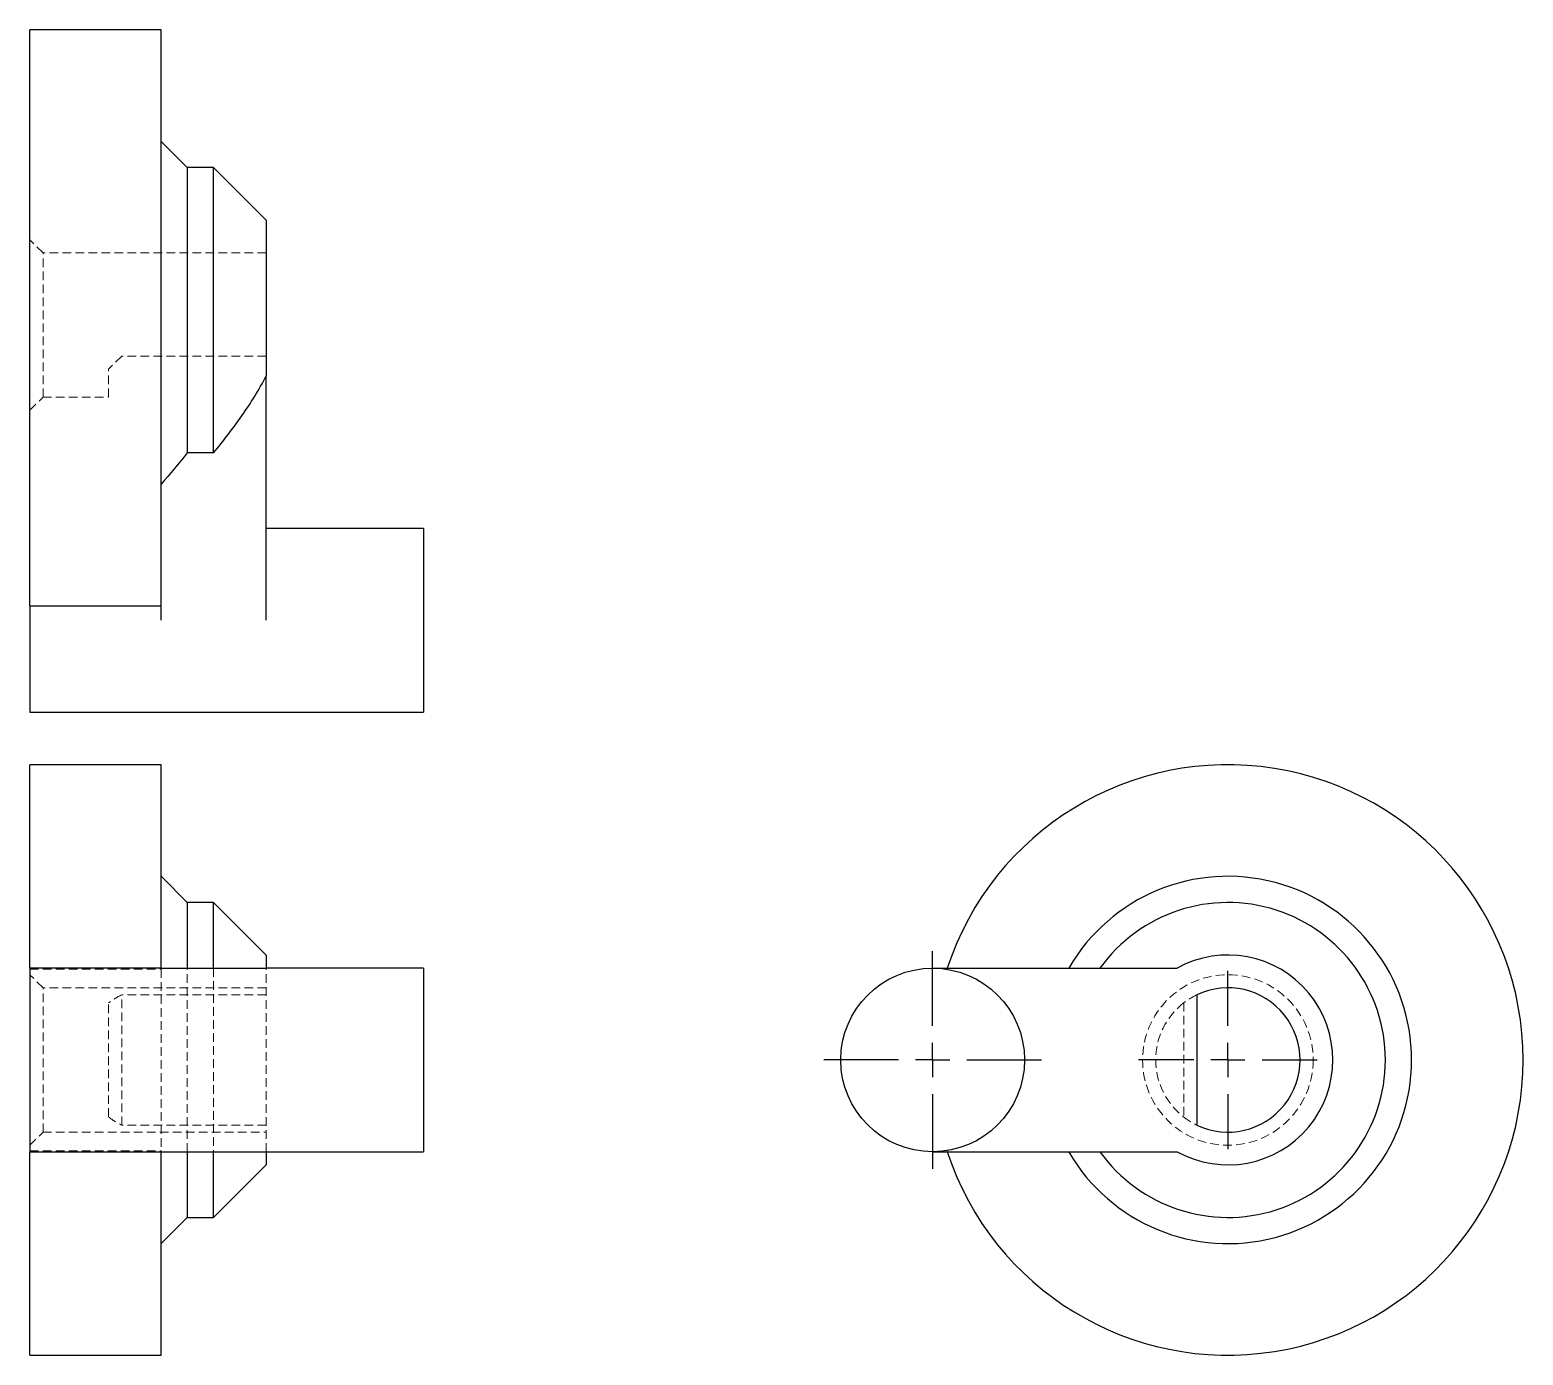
# Model space of a CAD drawing. Header units: millimetres. Extents: x 54 to 273, y 14 to 208.
import ezdxf

# ---------------------------------------------------------------- set-up
doc = ezdxf.new("R2010")
doc.units = ezdxf.units.MM
doc.linetypes.add('HIDDEN', pattern=[1.905, 1.27, -0.635])
doc.layers.add('10', color=7, linetype='Continuous')

# ---------------------------------------------------------------- blocks, each defined once
blk = doc.blocks.new('SW_CENTERMARKSYMBOL_0')
at = {"layer": '10', "color": 0}
for p, q in [((0, 5), (0, 13.08)), ((0, 0), (0, 2.5)), ((-5, 0), (-13.08, 0)), ((0, 0), (-2.5, 0)), ((0, 0), (0, -2.5)), ((0, 0), (2.5, 0)), ((5, 0), (13.08, 0)), ((0, -5), (0, -13.08))]:
    blk.add_line(p, q, dxfattribs=at)
blk = doc.blocks.new('SW_CENTERMARKSYMBOL_1')
at = {"layer": '10', "color": 0}
for p, q in [((0, 5), (0, 15.96)), ((0, 0), (0, 2.5)), ((-5, 0), (-15.96, 0)), ((0, 0), (-2.5, 0)), ((0, 0), (0, -2.5)), ((0, 0), (2.5, 0)), ((5, 0), (15.96, 0)), ((0, -5), (0, -15.96))]:
    blk.add_line(p, q, dxfattribs=at)

msp = doc.modelspace()

# ---------------------------------------------------------------- linework, layer by layer
at = {"color": 7, "linetype": 'Continuous', "lineweight": 25}
for p, q in [((73.38, 208), (54.15, 208)), ((54.15, 123.55), (54.15, 208)), ((73.38, 123.61), (73.38, 208)), ((77.23, 187.81), (73.38, 191.65)), ((81.08, 187.81), (77.23, 187.81)), ((77.23, 187.81), (77.23, 145.99)), ((88.77, 180.11), (81.08, 187.81)), ((81.08, 145.99), (81.08, 187.81)), ((88.77, 180.11), (88.77, 157.28)), ((88.77, 121.46), (88.77, 157.28)), ((81.08, 145.99), (77.23, 145.99)), ((111.85, 134.92), (88.77, 134.92)), ((111.85, 134.92), (111.85, 121.46)), ((54.15, 123.55), (73.38, 123.55)), ((54.15, 123.55), (54.15, 108)), ((73.38, 121.46), (73.38, 123.61)), ((111.85, 121.46), (111.85, 108)), ((54.15, 108), (111.85, 108)), ((73.38, 100.27), (54.15, 100.27)), ((54.15, 70.46), (54.15, 100.27)), ((73.38, 70.46), (73.38, 100.27)), ((77.23, 80.08), (73.38, 83.92)), ((81.08, 80.08), (77.23, 80.08)), ((77.23, 80.08), (77.23, 70.46)), ((88.77, 72.38), (81.08, 80.08)), ((81.08, 70.46), (81.08, 80.08)), ((88.77, 72.38), (88.77, 70.46)), ((73.38, 70.46), (54.15, 70.46)), ((54.15, 70.46), (54.15, 43.54)), ((73.38, 70.46), (88.77, 70.46)), ((111.85, 70.46), (88.77, 70.46)), ((111.85, 70.46), (111.85, 43.54)), ((186.46, 70.46), (222.28, 70.46)), ((225.17, 66.55), (225.17, 47.45)), ((54.15, 43.54), (73.38, 43.54)), ((54.15, 13.73), (54.15, 43.54)), ((73.38, 43.54), (88.77, 43.54)), ((73.38, 13.73), (73.38, 43.54)), ((77.23, 43.54), (77.23, 33.92)), ((81.08, 33.92), (81.08, 43.54)), ((81.08, 33.92), (88.77, 41.62)), ((88.77, 43.54), (111.85, 43.54)), ((88.77, 43.54), (88.77, 41.62)), ((186.46, 43.54), (222.28, 43.54)), ((73.38, 30.08), (77.23, 33.92)), ((77.23, 33.92), (81.08, 33.92)), ((54.15, 13.73), (73.38, 13.73))]:
    msp.add_line(p, q, dxfattribs=at)
at = {"color": 7, "linetype": 'HIDDEN', "lineweight": 18}
for p, q in [((56.08, 175.31), (54.15, 177.23)), ((56.08, 154.15), (56.08, 175.31)), ((88.77, 175.31), (56.08, 175.31)), ((67.62, 160.17), (65.69, 158.25)), ((88.77, 160.17), (67.62, 160.17)), ((65.69, 154.15), (65.69, 158.25)), ((54.15, 152.23), (56.08, 154.15)), ((56.08, 154.15), (65.69, 154.15)), ((54.15, 70.3), (73.38, 70.3)), ((73.38, 70.46), (73.38, 70.3)), ((73.38, 70.3), (73.38, 43.7)), ((77.23, 43.54), (77.23, 70.46)), ((81.08, 70.46), (81.08, 43.54)), ((88.77, 43.54), (88.77, 70.46)), ((56.08, 67.58), (54.15, 69.5)), ((56.08, 46.42), (56.08, 67.58)), ((88.77, 67.58), (56.08, 67.58)), ((88.77, 66.55), (67.62, 66.55)), ((67.62, 47.45), (67.62, 66.55)), ((65.69, 48.64), (65.69, 65.36)), ((223.25, 65.36), (223.25, 48.64)), ((54.15, 44.5), (56.08, 46.42)), ((56.08, 46.42), (88.77, 46.42)), ((88.77, 47.45), (67.62, 47.45)), ((54.15, 43.7), (73.38, 43.7)), ((73.38, 43.7), (73.38, 43.54))]:
    msp.add_line(p, q, dxfattribs=at)
at = {"color": 7, "linetype": 'Continuous', "lineweight": 25}
msp.add_circle((186.46, 57), 13.46, dxfattribs=at)
at = {"color": 7, "linetype": 'HIDDEN', "lineweight": 18}
msp.add_circle((229.73, 57), 12.5, dxfattribs=at)
at = {"color": 7, "linetype": 'Continuous', "lineweight": 25}
for radius, start, end in [(43.27, 198.1254, 161.8746), (26.92, 210, 150), (23.08, 215.6853, 144.3147), (15.38, 241.045, 118.955), (10.58, 244.4867, 115.5133)]:
    msp.add_arc((229.73, 57), radius, start, end, dxfattribs=at)
at = {"color": 7, "linetype": 'HIDDEN', "lineweight": 18}
for centre, radius, start, end in [((229.73, 57), 43.27, 161.8746, 162.1028), ((72.17, 57), 10.58, 115.5133, 127.7733), ((229.73, 57), 10.58, 115.5133, 127.7733), ((229.73, 57), 10.58, 127.7733, 232.2267), ((72.17, 57), 10.58, 232.2267, 244.4867), ((229.73, 57), 10.58, 232.2267, 244.4867), ((229.73, 57), 43.27, 197.8972, 198.1254)]:
    msp.add_arc(centre, radius, start, end, dxfattribs=at)
at = {"color": 7, "linetype": 'Continuous', "lineweight": 25}
msp.add_open_spline([(81.08, 145.99), (82.52, 147.76), (83.92, 149.56), (85.88, 152.36), (86.51, 153.31), (87.71, 155.25), (88.27, 156.25), (88.77, 157.28)], degree=3, knots=[0, 0, 0, 0, 0.5, 0.5, 0.75, 0.75, 1, 1, 1, 1], dxfattribs=at)
msp.add_open_spline([(77.23, 145.99), (75.98, 144.44), (74.69, 142.92), (73.38, 141.42)], degree=3, dxfattribs=at)

# ---------------------------------------------------------------- block references
at = {"layer": '10'}
for name, p in [('SW_CENTERMARKSYMBOL_1', (186.46, 57)), ('SW_CENTERMARKSYMBOL_0', (229.73, 57))]:
    msp.add_blockref(name, p, dxfattribs=at)

doc.saveas('drawing.dxf')
